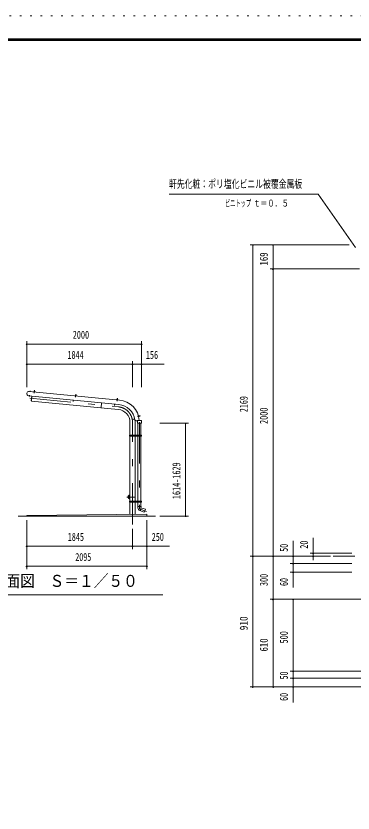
# Model space of a CAD drawing. Units: millimetres, scale not verified. Extents: x -25340 to 25344, y -10500 to 10500.
# Drawn here: x 9614 to 15490, y -3376 to 10500 of the extents above; entities that cross this region are included whole.
import ezdxf
from ezdxf.enums import TextEntityAlignment as Align

# ---------------------------------------------------------------- set-up
doc = ezdxf.new("R2010")
doc.units = ezdxf.units.MM
doc.header["$LTSCALE"] = 60
doc.linetypes.add('USER3', pattern=[24, 12, -5, 2, -5])
doc.linetypes.add('USER4', pattern=[3, 0.5, -2.5])
for name, color, linetype, lineweight in [('0-2_1-05BOLD', 7, 'Continuous', 18), ('0-3_1-25CENTER', 3, 'USER3', 18), ('0-5_1-55DIM', 3, 'Continuous', 18), ('0-6_2-02BOLD', 7, 'Continuous', 18), ('0-A_2-52DIM', 3, 'Continuous', 18), ('0-C_F-F1PAPER', 5, 'Continuous', 18), ('0-D_F-E_J_ADD', 5, 'USER4', 18)]:
    doc.layers.add(name, color=color, linetype=linetype, lineweight=lineweight)
doc.styles.add('ＭＳ ゴシック', font='')
doc.styles.get('ＭＳ ゴシック').set_extended_font_data('MS Gothic')

msp = doc.modelspace()

# ---------------------------------------------------------------- linework, layer by layer
at = {"layer": '0-2_1-05BOLD'}
for p, q in [((9836.14, 3888), (11408.97, 3736.54)), ((11416.65, 3813.16), (9843.52, 3964.64)), ((9933.59, 3966.74), (9933.1, 3961.64)), ((9934.72, 3975.99), (9940.7, 3975.42)), ((9939.56, 3961.02), (9940.05, 3966.12)), ((10655.25, 3897.25), (10654.76, 3892.15)), ((10656.38, 3906.5), (10655.54, 3897.73)), ((10661.22, 3891.53), (10661.71, 3896.63)), ((11107.95, 3765.53), (11099.61, 3678.84)), ((11376.91, 3827.77), (11376.42, 3822.67)), ((11382.88, 3822.04), (11383.38, 3827.14)), ((11684.35, 3480.32), (11661.7, 3476.33)), ((11756.61, 3535.15), (11761.66, 3536.04)), ((11762.78, 3529.65), (11757.74, 3528.75)), ((11771.92, 3531.51), (11770.87, 3537.42)), ((11602.07, 3200.67), (11602.07, 3425.67)), ((11691.17, 3425.67), (11691.17, 3200.67)), ((11764.6, 3460.56), (11702.51, 3454.97)), ((11731.74, 3457.49), (11731.74, 3457.6)), ((11734.94, 3457.49), (11734.94, 3457.89)), ((11738.92, 3200.67), (11738.92, 3412.49)), ((11793.92, 3412.49), (11793.92, 3200.67)), ((11594.37, 3192.67), (11600.47, 3192.67)), ((11600.47, 3184.67), (11600.47, 3200.67)), ((11692.77, 3200.67), (11692.77, 3184.67)), ((11737.32, 3184.67), (11737.32, 3200.67)), ((11795.52, 3200.67), (11795.52, 3184.67)), ((11795.52, 3192.67), (11801.62, 3192.67)), ((11602.07, 2053.27), (11602.07, 3184.67)), ((11691.17, 3184.67), (11691.17, 2053.27)), ((11738.92, 2053.27), (11738.92, 3184.67)), ((11793.92, 3184.67), (11793.92, 2053.27)), ((11602.07, 2157.67), (11598.62, 2157.67)), ((11598.62, 2091.67), (11602.07, 2091.67)), ((11600.47, 2045.27), (11594.37, 2045.27)), ((11600.47, 2037.27), (11600.47, 2053.27)), ((11602.07, 1821.86), (11602.07, 2037.27)), ((11691.17, 2037.27), (11691.17, 1822.71)), ((11692.77, 2053.27), (11692.77, 2037.27)), ((11737.32, 2037.27), (11737.32, 2053.27)), ((11738.92, 1961.8), (11738.92, 2037.27)), ((11793.92, 2037.27), (11793.92, 1961.8)), ((11795.52, 2053.27), (11795.52, 2037.27)), ((11801.62, 2045.27), (11795.52, 2045.27)), ((11775.35, 1888.03), (11851.12, 1860.46)), ((11796.92, 1938.71), (11778.11, 1887.03)), ((12046.61, 1794.67), (9651.61, 1794.67))]:
    msp.add_line(p, q, dxfattribs=at)
for points in [[(9928.36, 3962.1), (9944.29, 3960.57), (9944.14, 3958.97), (9928.21, 3960.51)], [(10665.95, 3891.08), (10650.02, 3892.61), (10649.87, 3891.02), (10665.8, 3889.48)], [(11371.53, 3821.53), (11371.68, 3823.12), (11387.61, 3821.59), (11387.46, 3820)], [(11756.99, 3523.8), (11754.21, 3539.55), (11755.79, 3539.83), (11758.57, 3524.07)], [(11730.53, 3412.49), (11800.53, 3412.49), (11800.53, 3457.49), (11730.53, 3457.49)], [(11594.37, 3184.67), (11594.37, 3200.67), (11801.62, 3200.67), (11801.62, 3184.67)], [(11801.62, 2037.27), (11594.37, 2037.27), (11594.37, 2053.27), (11801.62, 2053.27)]]:
    msp.add_lwpolyline(points, close=True, dxfattribs=at)
for points in [[(9929.86, 3961.96), (9930.35, 3967.05), (9931.27, 3967.47), (9942.46, 3966.39), (9943.28, 3965.81), (9942.79, 3960.71)], [(9939.85, 3966.64), (9940.7, 3975.42), (9940.25, 3975.96), (9935.27, 3976.44), (9934.72, 3975.99), (9933.88, 3967.22)], [(10651.53, 3892.47), (10652.02, 3897.56), (10652.93, 3897.98), (10664.13, 3896.9), (10664.95, 3896.32), (10664.46, 3891.22)], [(10661.52, 3897.16), (10662.36, 3905.93), (10661.91, 3906.47), (10656.94, 3906.95), (10656.38, 3906.5), (10662.36, 3905.93)], [(9890.39, 3882.78), (9882.34, 3799.16), (9885.52, 3798.86)], [(11398.23, 3650.08), (9885.22, 3795.77), (9893.57, 3882.47)], [(10615.23, 3812.98), (10613.03, 3790.08), (10609.84, 3790.39), (10612.05, 3813.28)], [(11373.19, 3822.98), (11373.68, 3828.08), (11374.59, 3828.49), (11385.79, 3827.41), (11386.61, 3826.83), (11386.12, 3821.73)], [(11383.18, 3827.67), (11384.02, 3836.44), (11378.05, 3837.01), (11377.2, 3828.24)], [(11378.05, 3837.01), (11378.6, 3837.46), (11383.57, 3836.99), (11384.02, 3836.44)], [(11336.89, 3743.48), (11334.69, 3720.6), (11331.51, 3720.9), (11333.71, 3743.79)], [(11661.7, 3476.33), (11661.14, 3479.48), (11683.77, 3483.47)], [(11758.31, 3525.56), (11763.35, 3526.45), (11763.7, 3527.39), (11761.74, 3538.47), (11761.09, 3539.24), (11756.05, 3538.35)], [(11762.2, 3535.89), (11770.87, 3537.42), (11771.45, 3537.01), (11772.33, 3532.09), (11771.92, 3531.51), (11763.24, 3529.98)], [(11851.12, 1860.46), (11869.93, 1912.14), (11793.92, 1939.81), (11795.92, 1961.8), (11736.92, 1961.8), (11739.39, 1934.74)], [(9801.62, 1794.67), (9801.62, 1804.67), (11896.62, 1824.67), (11896.62, 1794.67)]]:
    msp.add_lwpolyline(points, dxfattribs=at)
for centre in [(11715.05, 3192.67), (11715.05, 2045.27)]:
    msp.add_circle(centre, 6.25, dxfattribs=at)
for centre, radius, start, end in [((9841.24, 3926.28), 38.62, 82.41238, 262.41238), ((9929.02, 3958.42), 2, 84.4998, 264.4998), ((9931.74, 3964.54), 2.88, 50.11574, 110.11574), ((9935.84, 3956.23), 10.75, 66.91203, 102.08795), ((9941.44, 3963.6), 2.88, 58.88425, 118.88425), ((9942.95, 3957.08), 2, 264.50061, 84.50061), ((10650.68, 3888.93), 2, 84.4998, 264.4998), ((10653.4, 3895.05), 2.88, 50.11574, 110.11574), ((10657.5, 3886.74), 10.75, 66.91203, 102.08795), ((10663.1, 3894.11), 2.88, 58.88425, 118.88425), ((10664.61, 3887.59), 2, 264.50061, 84.50061), ((11372.34, 3819.44), 2, 84.4998, 264.4998), ((11375.07, 3825.56), 2.88, 50.11574, 110.11574), ((11379.16, 3817.26), 10.75, 66.91203, 102.08795), ((11384.77, 3824.63), 2.88, 58.88425, 118.88425), ((11386.27, 3818.1), 2, 264.50061, 84.50061), ((11376.62, 3425.67), 389.55, 4.68604, 84.10165), ((11376.62, 3425.67), 225.45, 0, 84.50003), ((11376.62, 3425.67), 312.55, 7.76237, 84.05869), ((11752.04, 3538.16), 2.38, 10.01471, 190.01471), ((11755.16, 3524.49), 1.68, 190.00774, 10.00774), ((11759.04, 3537.23), 2.88, 335.62325, 35.62325), ((11752.13, 3531.06), 10.75, 352.41954, 27.59546), ((11760.74, 3527.64), 2.88, 344.39175, 44.39175), ((11701.16, 3469.91), 15, 187.76337, 275.1433), ((11376.62, 3425.67), 314.55, 0, 6.42661), ((11376.62, 3425.67), 374.55, 4.87415, 5.13853), ((11598.62, 2124.67), 33, 90, 270), ((11598.62, 2124.67), 22.5, 81.18083, 278.81917), ((11597.47, 2124.67), 21.35, 77.55727, 282.44273), ((11597.47, 2124.67), 19.05, 76.02631, 283.97369), ((11794.16, 1939.72), 55, 185.19513, 249.99989)]:
    msp.add_arc(centre, radius, start, end, dxfattribs=at)
at = {"layer": '0-3_1-25CENTER'}
for p, q in [((9853.11, 3898.42), (9851.1, 3877.51)), ((9860.34, 3973.44), (9858.66, 3955.98)), ((9933.63, 3933.3), (9938.59, 3984.82)), ((10655.29, 3863.81), (10660.25, 3915.33)), ((9856.45, 3843.29), (11402.49, 3694.43)), ((11376.95, 3794.32), (11381.91, 3845.85)), ((11731.3, 3527.39), (11788.13, 3537.41)), ((11646.62, 1644.67), (11646.62, 3425.67)), ((11718.7, 3442.49), (11741.5, 3442.49)), ((11727.55, 3192.67), (11702.55, 3192.67)), ((11715.05, 3205.17), (11715.05, 3180.17)), ((11678.62, 2124.67), (11548.62, 2124.67)), ((11598.62, 2174.67), (11598.62, 2074.67)), ((11702.55, 2045.27), (11727.55, 2045.27)), ((11715.05, 2057.77), (11715.05, 2032.77))]:
    msp.add_line(p, q, dxfattribs=at)
msp.add_lwpolyline([(11766.42, 3430.63), (11766.42, 1920.55), (11889.17, 1875.87)], dxfattribs=at)
msp.add_arc((11376.62, 3425.67), 270, 0, 84.50003, dxfattribs=at)
at = {"layer": '0-5_1-55DIM'}
for p, q in [((9812.62, 4788.67), (9792.62, 4788.67)), ((9802.62, 4838.67), (9802.62, 4038.67)), ((9802.62, 4788.67), (11802.62, 4788.67)), ((11802.62, 4788.67), (9802.62, 4788.67)), ((11812.62, 4788.67), (11792.62, 4788.67)), ((11802.62, 4838.67), (11802.62, 4038.67)), ((11646.62, 4038.67), (11646.62, 4488.67)), ((9812.62, 4438.67), (9792.62, 4438.67)), ((9802.62, 4438.67), (11646.62, 4438.67)), ((9802.62, 4438.67), (12195.12, 4438.67)), ((11656.62, 4438.67), (11636.62, 4438.67)), ((11646.62, 4438.67), (11802.62, 4438.67)), ((11812.62, 4438.67), (11792.62, 4438.67)), ((12121.62, 3412.49), (12621.61, 3412.49)), ((12581.61, 3412.49), (12561.61, 3412.49)), ((12571.61, 3412.49), (12571.61, 1794.67)), ((9801.62, 869.67), (9801.62, 1719.67)), ((11896.62, 1719.67), (11896.62, 869.67)), ((12621.61, 1794.67), (12121.62, 1794.67)), ((12581.61, 1794.67), (12561.61, 1794.67)), ((11646.62, 1569.67), (11646.62, 1219.67)), ((9811.62, 1269.67), (9791.62, 1269.67)), ((9801.62, 1269.67), (11646.62, 1269.67)), ((12289.11, 1269.67), (9801.62, 1269.67)), ((11656.62, 1269.67), (11636.62, 1269.67)), ((11646.62, 1269.67), (11896.62, 1269.67)), ((11906.62, 1269.67), (11886.62, 1269.67)), ((9811.62, 919.67), (9791.62, 919.67)), ((9801.62, 919.67), (11896.62, 919.67)), ((11896.62, 919.67), (9801.62, 919.67)), ((11906.62, 919.67), (11886.62, 919.67)), ((9174.12, 419.67), (12174.12, 419.67))]:
    msp.add_line(p, q, dxfattribs=at)
for centre in [(9802.62, 4788.67), (11802.62, 4788.67), (9802.62, 4438.67), (11646.62, 4438.67), (11802.62, 4438.67), (12571.61, 3412.49), (12571.61, 1794.67), (9801.62, 1269.67), (11646.62, 1269.67), (11896.62, 1269.67), (9801.62, 919.67), (11896.62, 919.67)]:
    msp.add_arc(centre, 10, 180, 0, dxfattribs=at)
at = {"layer": '0-6_2-02BOLD'}
msp.add_line((15520.05, 1094.93), (15145.05, 1094.93), dxfattribs=at)
at = {"layer": '0-A_2-52DIM'}
for p, q in [((13695.05, 6517.43), (15424.66, 6517.43)), ((13755.05, 6517.43), (13735.05, 6517.43)), ((13745.05, 6517.43), (13745.05, -1180.07)), ((14105.05, 6517.43), (14085.05, 6517.43)), ((14095.05, -1180.07), (14095.05, 6517.43)), ((15604.18, 6094.92), (14045.05, 6094.92)), ((14105.05, 6094.92), (14085.05, 6094.92)), ((14795.05, 1027.83), (14795.05, 1414.93)), ((14445.05, 1364.93), (14445.05, 549.93)), ((15470.05, 1144.93), (14745.05, 1144.93)), ((14805.05, 1144.93), (14785.05, 1144.93)), ((15095.05, 1094.93), (13695.05, 1094.93)), ((13755.05, 1094.93), (13735.05, 1094.93)), ((14105.05, 1094.93), (14085.05, 1094.93)), ((14455.05, 1094.93), (14435.05, 1094.93)), ((14805.05, 1094.93), (14785.05, 1094.93)), ((15470.05, 969.93), (14395.05, 969.93)), ((14455.05, 969.93), (14435.05, 969.93)), ((14395.05, 819.93), (15470.05, 819.93)), ((14455.05, 819.93), (14435.05, 819.93)), ((14045.05, 344.93), (18307.55, 344.93)), ((14105.05, 344.93), (14085.05, 344.93)), ((14455.05, 344.93), (14435.05, 344.93)), ((14445.05, 344.93), (14445.05, -1450.07)), ((18307.55, -905.07), (14395.05, -905.07)), ((14455.05, -905.07), (14435.05, -905.07)), ((14395.05, -1030.07), (18307.55, -1030.07)), ((14455.05, -1030.07), (14435.05, -1030.07)), ((13695.05, -1180.07), (18307.55, -1180.07)), ((13755.05, -1180.07), (13735.05, -1180.07)), ((14105.05, -1180.07), (14085.05, -1180.07)), ((14455.05, -1180.07), (14435.05, -1180.07))]:
    msp.add_line(p, q, dxfattribs=at)
msp.add_lwpolyline([(15534.5, 6470.46), (14882.55, 7394.93), (12282.55, 7394.93)], dxfattribs=at)
for centre in [(13745.05, 6517.43), (14095.05, 6517.43), (14095.05, 6094.92), (14795.05, 1144.93), (13745.05, 1094.93), (14095.05, 1094.93), (14445.05, 1094.93), (14795.05, 1094.93), (14445.05, 969.93), (14445.05, 819.93), (14095.05, 344.93), (14445.05, 344.93), (14445.05, -905.07), (14445.05, -1030.07), (13745.05, -1180.07), (14095.05, -1180.07), (14445.05, -1180.07)]:
    msp.add_arc(centre, 10, 180, 0, dxfattribs=at)
at = {"layer": '0-C_F-F1PAPER'}
for points in [[(24843.96, -10000), (24843.96, 10100), (-3856.04, 10100), (-3856.04, -10000)], [(24841.46, -9997.5), (24841.46, 10097.5), (-3853.54, 10097.5), (-3853.54, -9997.5)], [(24838.96, -9995), (-3851.04, -9995), (-3851.04, 10095), (24838.96, 10095)], [(24836.46, -9992.5), (24836.46, 10092.5), (-3848.54, 10092.5), (-3848.54, -9992.5)], [(24833.96, -9990), (-3846.04, -9990), (-3846.04, 10090), (24833.96, 10090)], [(24831.46, -9987.5), (24831.46, 10087.5), (-3843.54, 10087.5), (-3843.54, -9987.5)], [(24828.96, -9985), (-3841.04, -9985), (-3841.04, 10085), (24828.96, 10085)], [(24826.46, -9982.5), (24826.46, 10082.5), (-3838.54, 10082.5), (-3838.54, -9982.5)], [(24823.96, -9980), (24823.96, 10080), (-3836.04, 10080), (-3836.04, -9980)], [(24821.46, -9977.5), (24821.46, 10077.5), (-3833.54, 10077.5), (-3833.54, -9977.5)], [(24818.96, -9975), (-3831.04, -9975), (-3831.04, 10075), (24818.96, 10075)]]:
    msp.add_lwpolyline(points, close=True, dxfattribs=at)
at = {"layer": '0-D_F-E_J_ADD'}
msp.add_lwpolyline([(25343.96, -10500), (-4356.04, -10500), (-4356.04, 10500), (25343.96, 10500)], close=True, dxfattribs=at)

# ---------------------------------------------------------------- texts
at = {"layer": '0-5_1-55DIM', "color": 7, "style": 'ＭＳ ゴシック'}
for s, height, width, p in [('2000', 139.3, 0.75, (10605.09, 4838.67)), ('1844', 139.3, 0.75, (10511.56, 4488.67)), ('156', 139.3, 0.75, (11879.12, 4488.67)), ('1845', 139.3, 0.75, (10516.76, 1319.67)), ('250', 139.3, 0.65, (11980.67, 1319.67)), ('2095', 139.3, 0.7, (10648.41, 969.67)), ('側面図\u3000Ｓ＝１／５０', 208.9, 0.9, (9174.12, 498.17))]:
    msp.add_text(s, height=height, dxfattribs=dict(at, width=width)).set_placement(p, align=Align.BOTTOM_LEFT)
at = {"layer": '0-5_1-55DIM', "color": 7, "style": 'ＭＳ ゴシック', "width": 0.75}
msp.add_text('1614-1629', height=139.3, rotation=90, dxfattribs=at).set_placement((12521.61, 2088.65), align=Align.BOTTOM_LEFT)
at = {"layer": '0-A_2-52DIM', "color": 7, "style": 'ＭＳ ゴシック'}
for s, height, width, p in [('軒先化粧：ポリ塩化ビニル被覆金属板', 139.3, 0.7, (12282.55, 7463.93)), ('ビニトップ ', 118.4, 0.55, (13257.55, 7144.93)), ('ｔ＝０．５', 118.4, 0.75, (13748.75, 7144.93))]:
    msp.add_text(s, height=height, dxfattribs=dict(at, width=width)).set_placement(p, align=Align.BOTTOM_LEFT)
for s, width, p in [('169', 0.8, (14045.05, 6155.89)), ('2169', 0.7, (13695.05, 3602.94)), ('2000', 0.75, (14045.05, 3397.4)), ('50', 0.7, (14395.05, 1171.56)), ('20', 0.7, (14745.05, 1226.27)), ('300', 0.75, (14045.05, 574.97)), ('60', 0.7, (14395.05, 576.13)), ('910', 0.85, (13695.05, -193.92)), ('500', 0.75, (14395.05, -423.26)), ('610', 0.8, (14045.05, -563.36)), ('50', 0.7, (14395.05, -1050.94)), ('60', 0.7, (14395.05, -1423.87))]:
    msp.add_text(s, height=139.3, rotation=90, dxfattribs=dict(at, width=width)).set_placement(p, align=Align.BOTTOM_LEFT)

doc.saveas('drawing.dxf')
